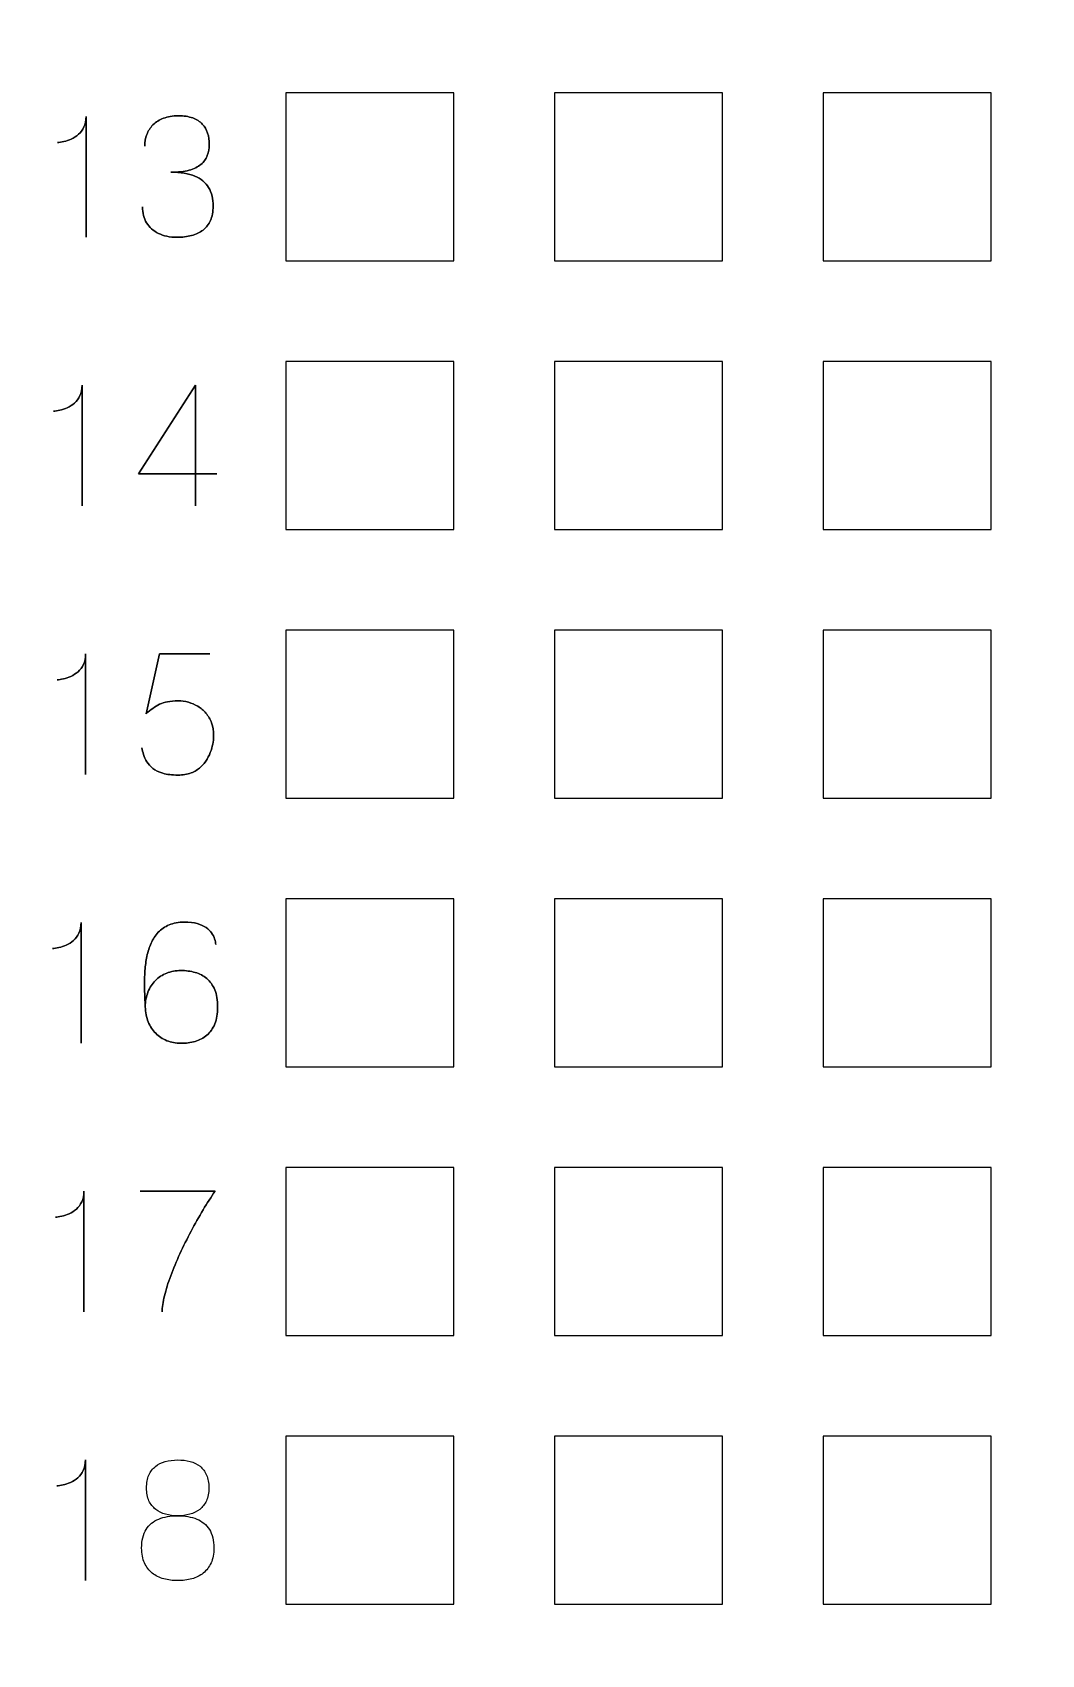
# Model space of a CAD drawing. Extents: x -1020 to 856, y -646 to 1108.
# Drawn here: x 350.84 to 360.38, y 712.58 to 727.91 of the extents above; entities that cross this region are included whole.
import ezdxf

# ---------------------------------------------------------------- set-up
doc = ezdxf.new("R2010")
doc.units = 0
doc.header["$MEASUREMENT"] = 0
doc.layers.add('LAYER_1', color=7, linetype='CONTINUOUS')

msp = doc.modelspace()

# ---------------------------------------------------------------- linework, layer by layer
at = {"layer": 'LAYER_1', "color": 250}
for points, knots in [([(581.5, 670), (581.5, 670), (581.5, 793), (581.5, 793), (581.5, 793), (581.5, 795.761), (579.261, 798), (576.5, 798), (576.5, 798), (576.5, 798), (333.5, 798), (333.5, 798), (333.5, 798), (330.739, 798), (328.5, 795.761), (328.5, 793), (328.5, 793), (328.5, 793), (328.5, 670), (328.5, 670), (328.5, 670), (328.5, 667.239), (330.739, 665), (333.5, 665), (333.5, 665), (333.5, 665), (576.5, 665), (576.5, 665), (576.5, 665), (579.261, 665), (581.5, 667.239), (581.5, 670)], [0, 0, 0, 0, 0.125, 0.125, 0.125, 0.125, 0.25, 0.25, 0.25, 0.25, 0.375, 0.375, 0.375, 0.375, 0.5, 0.5, 0.5, 0.5, 0.625, 0.625, 0.625, 0.625, 0.75, 0.75, 0.75, 0.75, 0.875, 0.875, 0.875, 0.875, 1, 1, 1, 1]), ([(350.5368, 762.11), (350.5368, 762.11), (385.4618, 762.11), (385.4618, 762.11), (385.4618, 762.11), (385.4618, 762.11), (385.4618, 678.29), (385.4618, 678.29), (385.4618, 678.29), (385.4618, 678.29), (350.5368, 678.29), (350.5368, 678.29), (350.5368, 678.29), (350.5368, 678.29), (350.5368, 762.11), (350.5368, 762.11)], [0, 0, 0, 0, 0.25, 0.25, 0.25, 0.25, 0.5, 0.5, 0.5, 0.5, 0.75, 0.75, 0.75, 0.75, 1, 1, 1, 1]), ([(353.2356, 727.3397), (353.2356, 727.3397), (354.8231, 727.3397), (354.8231, 727.3397), (354.8231, 727.3397), (354.8231, 727.3397), (354.8231, 725.7522), (354.8231, 725.7522), (354.8231, 725.7522), (354.8231, 725.7522), (353.2356, 725.7522), (353.2356, 725.7522), (353.2356, 725.7522), (353.2356, 725.7522), (353.2356, 727.3397), (353.2356, 727.3397)], [0, 0, 0, 0, 0.25, 0.25, 0.25, 0.25, 0.5, 0.5, 0.5, 0.5, 0.75, 0.75, 0.75, 0.75, 1, 1, 1, 1]), ([(355.7756, 727.3397), (355.7756, 727.3397), (357.3631, 727.3397), (357.3631, 727.3397), (357.3631, 727.3397), (357.3631, 727.3397), (357.3631, 725.7522), (357.3631, 725.7522), (357.3631, 725.7522), (357.3631, 725.7522), (355.7756, 725.7522), (355.7756, 725.7522), (355.7756, 725.7522), (355.7756, 725.7522), (355.7756, 727.3397), (355.7756, 727.3397)], [0, 0, 0, 0, 0.25, 0.25, 0.25, 0.25, 0.5, 0.5, 0.5, 0.5, 0.75, 0.75, 0.75, 0.75, 1, 1, 1, 1]), ([(358.3156, 727.3397), (358.3156, 727.3397), (359.9031, 727.3397), (359.9031, 727.3397), (359.9031, 727.3397), (359.9031, 727.3397), (359.9031, 725.7522), (359.9031, 725.7522), (359.9031, 725.7522), (359.9031, 725.7522), (358.3156, 725.7522), (358.3156, 725.7522), (358.3156, 725.7522), (358.3156, 725.7522), (358.3156, 727.3397), (358.3156, 727.3397)], [0, 0, 0, 0, 0.25, 0.25, 0.25, 0.25, 0.5, 0.5, 0.5, 0.5, 0.75, 0.75, 0.75, 0.75, 1, 1, 1, 1]), ([(351.3467, 725.9746), (351.3467, 725.9746), (351.3467, 727.1171), (351.3467, 727.1171), (351.3467, 727.1171), (351.3465, 727.0783), (351.3396, 727.045), (351.3264, 727.0173), (351.3264, 727.0173), (351.3134, 726.9893), (351.2963, 726.9663), (351.2751, 726.9478), (351.2751, 726.9478), (351.254, 726.9293), (351.2313, 726.9145), (351.207, 726.9034), (351.207, 726.9034), (351.1827, 726.8926), (351.1593, 726.8844), (351.1366, 726.8794), (351.1366, 726.8794), (351.1136, 726.8741), (351.0941, 726.871), (351.0774, 726.8699), (351.0774, 726.8699), (351.0941, 726.871), (351.1136, 726.8741), (351.1366, 726.8794), (351.1366, 726.8794), (351.1593, 726.8844), (351.1827, 726.8926), (351.207, 726.9034), (351.207, 726.9034), (351.2313, 726.9145), (351.254, 726.9293), (351.2751, 726.9478), (351.2751, 726.9478), (351.2963, 726.9663), (351.3134, 726.9893), (351.3264, 727.0173), (351.3264, 727.0173), (351.3396, 727.045), (351.3465, 727.0783), (351.3467, 727.1171), (351.3467, 727.1171), (351.3467, 727.1171), (351.3467, 725.9746), (351.3467, 725.9746)], [0, 0, 0, 0, 0.0833333, 0.0833333, 0.0833333, 0.0833333, 0.1666667, 0.1666667, 0.1666667, 0.1666667, 0.25, 0.25, 0.25, 0.25, 0.3333333, 0.3333333, 0.3333333, 0.3333333, 0.4166667, 0.4166667, 0.4166667, 0.4166667, 0.5, 0.5, 0.5, 0.5, 0.5833333, 0.5833333, 0.5833333, 0.5833333, 0.6666667, 0.6666667, 0.6666667, 0.6666667, 0.75, 0.75, 0.75, 0.75, 0.8333333, 0.8333333, 0.8333333, 0.8333333, 0.9166667, 0.9166667, 0.9166667, 0.9166667, 1, 1, 1, 1]), ([(351.879, 726.2614), (351.8793, 726.2044), (351.8925, 726.1547), (351.9187, 726.1117), (351.9187, 726.1117), (351.9448, 726.0689), (351.9819, 726.0353), (352.0305, 726.0113), (352.0305, 726.0113), (352.0791, 725.9873), (352.1375, 725.9751), (352.2054, 725.9746), (352.2054, 725.9746), (352.2563, 725.9746), (352.3026, 725.9799), (352.3445, 725.991), (352.3445, 725.991), (352.3863, 726.0021), (352.4222, 726.0192), (352.4526, 726.0427), (352.4526, 726.0427), (352.4828, 726.0662), (352.5061, 726.0966), (352.5227, 726.1336), (352.5227, 726.1336), (352.5391, 726.1708), (352.5473, 726.2155), (352.5475, 726.2678), (352.5475, 726.2678), (352.5478, 726.3375), (352.5335, 726.3964), (352.5053, 726.4442), (352.5053, 726.4442), (352.4771, 726.492), (352.4333, 726.5279), (352.3744, 726.5525), (352.3744, 726.5525), (352.3155, 726.577), (352.24, 726.5894), (352.1483, 726.5894), (352.1483, 726.5894), (352.2167, 726.5892), (352.274, 726.5955), (352.3208, 726.6084), (352.3208, 726.6084), (352.3673, 726.6214), (352.4045, 726.6396), (352.4325, 726.6634), (352.4325, 726.6634), (352.4605, 726.6869), (352.4808, 726.7149), (352.4929, 726.7471), (352.4929, 726.7471), (352.5053, 726.779), (352.5114, 726.8142), (352.5111, 726.8525), (352.5111, 726.8525), (352.5114, 726.8908), (352.5061, 726.9262), (352.4955, 726.9589), (352.4955, 726.9589), (352.4852, 726.9916), (352.4684, 727.0204), (352.4454, 727.045), (352.4454, 727.045), (352.4225, 727.0696), (352.3921, 727.0888), (352.3548, 727.1026), (352.3548, 727.1026), (352.3173, 727.1163), (352.2717, 727.1232), (352.218, 727.1234), (352.218, 727.1234), (352.1647, 727.1232), (352.1179, 727.1152), (352.0783, 727.0999), (352.0783, 727.0999), (352.0385, 727.0846), (352.0057, 727.0637), (351.9793, 727.0371), (351.9793, 727.0371), (351.9532, 727.0104), (351.9337, 726.98), (351.9208, 726.9457), (351.9208, 726.9457), (351.9076, 726.9114), (351.9012, 726.8749), (351.9012, 726.8366), (351.9012, 726.8366), (351.9012, 726.8749), (351.9076, 726.9114), (351.9208, 726.9457), (351.9208, 726.9457), (351.9337, 726.98), (351.9532, 727.0104), (351.9793, 727.0371), (351.9793, 727.0371), (352.0057, 727.0637), (352.0385, 727.0846), (352.0783, 727.0999), (352.0783, 727.0999), (352.1179, 727.1152), (352.1647, 727.1232), (352.218, 727.1234), (352.218, 727.1234), (352.2717, 727.1232), (352.3173, 727.1163), (352.3548, 727.1026), (352.3548, 727.1026), (352.3921, 727.0888), (352.4225, 727.0696), (352.4454, 727.045), (352.4454, 727.045), (352.4684, 727.0204), (352.4852, 726.9916), (352.4955, 726.9589), (352.4955, 726.9589), (352.5061, 726.9262), (352.5114, 726.8908), (352.5111, 726.8525), (352.5111, 726.8525), (352.5114, 726.8142), (352.5053, 726.779), (352.4929, 726.7471), (352.4929, 726.7471), (352.4808, 726.7149), (352.4605, 726.6869), (352.4325, 726.6634), (352.4325, 726.6634), (352.4045, 726.6396), (352.3673, 726.6214), (352.3208, 726.6084), (352.3208, 726.6084), (352.274, 726.5955), (352.2167, 726.5892), (352.1483, 726.5894), (352.1483, 726.5894), (352.24, 726.5894), (352.3155, 726.577), (352.3744, 726.5525), (352.3744, 726.5525), (352.4333, 726.5279), (352.4771, 726.492), (352.5053, 726.4442), (352.5053, 726.4442), (352.5335, 726.3964), (352.5478, 726.3375), (352.5475, 726.2678), (352.5475, 726.2678), (352.5473, 726.2155), (352.5391, 726.1708), (352.5227, 726.1336), (352.5227, 726.1336), (352.5061, 726.0966), (352.4828, 726.0662), (352.4526, 726.0427), (352.4526, 726.0427), (352.4222, 726.0192), (352.3863, 726.0021), (352.3445, 725.991), (352.3445, 725.991), (352.3026, 725.9799), (352.2563, 725.9746), (352.2054, 725.9746), (352.2054, 725.9746), (352.1375, 725.9751), (352.0791, 725.9873), (352.0305, 726.0113), (352.0305, 726.0113), (351.9819, 726.0353), (351.9448, 726.0689), (351.9187, 726.1117), (351.9187, 726.1117), (351.8925, 726.1547), (351.8793, 726.2044), (351.879, 726.2614)], [0, 0, 0, 0, 0.0227273, 0.0227273, 0.0227273, 0.0227273, 0.0454545, 0.0454545, 0.0454545, 0.0454545, 0.0681818, 0.0681818, 0.0681818, 0.0681818, 0.0909091, 0.0909091, 0.0909091, 0.0909091, 0.1136364, 0.1136364, 0.1136364, 0.1136364, 0.1363636, 0.1363636, 0.1363636, 0.1363636, 0.1590909, 0.1590909, 0.1590909, 0.1590909, 0.1818182, 0.1818182, 0.1818182, 0.1818182, 0.2045455, 0.2045455, 0.2045455, 0.2045455, 0.2272727, 0.2272727, 0.2272727, 0.2272727, 0.25, 0.25, 0.25, 0.25, 0.2727273, 0.2727273, 0.2727273, 0.2727273, 0.2954545, 0.2954545, 0.2954545, 0.2954545, 0.3181818, 0.3181818, 0.3181818, 0.3181818, 0.3409091, 0.3409091, 0.3409091, 0.3409091, 0.3636364, 0.3636364, 0.3636364, 0.3636364, 0.3863636, 0.3863636, 0.3863636, 0.3863636, 0.4090909, 0.4090909, 0.4090909, 0.4090909, 0.4318182, 0.4318182, 0.4318182, 0.4318182, 0.4545455, 0.4545455, 0.4545455, 0.4545455, 0.4772727, 0.4772727, 0.4772727, 0.4772727, 0.5, 0.5, 0.5, 0.5, 0.5227273, 0.5227273, 0.5227273, 0.5227273, 0.5454545, 0.5454545, 0.5454545, 0.5454545, 0.5681818, 0.5681818, 0.5681818, 0.5681818, 0.5909091, 0.5909091, 0.5909091, 0.5909091, 0.6136364, 0.6136364, 0.6136364, 0.6136364, 0.6363636, 0.6363636, 0.6363636, 0.6363636, 0.6590909, 0.6590909, 0.6590909, 0.6590909, 0.6818182, 0.6818182, 0.6818182, 0.6818182, 0.7045455, 0.7045455, 0.7045455, 0.7045455, 0.7272727, 0.7272727, 0.7272727, 0.7272727, 0.75, 0.75, 0.75, 0.75, 0.7727273, 0.7727273, 0.7727273, 0.7727273, 0.7954545, 0.7954545, 0.7954545, 0.7954545, 0.8181818, 0.8181818, 0.8181818, 0.8181818, 0.8409091, 0.8409091, 0.8409091, 0.8409091, 0.8636364, 0.8636364, 0.8636364, 0.8636364, 0.8863636, 0.8863636, 0.8863636, 0.8863636, 0.9090909, 0.9090909, 0.9090909, 0.9090909, 0.9318182, 0.9318182, 0.9318182, 0.9318182, 0.9545455, 0.9545455, 0.9545455, 0.9545455, 0.9772727, 0.9772727, 0.9772727, 0.9772727, 1, 1, 1, 1]), ([(353.2356, 724.7997), (353.2356, 724.7997), (354.8231, 724.7997), (354.8231, 724.7997), (354.8231, 724.7997), (354.8231, 724.7997), (354.8231, 723.2122), (354.8231, 723.2122), (354.8231, 723.2122), (354.8231, 723.2122), (353.2356, 723.2122), (353.2356, 723.2122), (353.2356, 723.2122), (353.2356, 723.2122), (353.2356, 724.7997), (353.2356, 724.7997)], [0, 0, 0, 0, 0.25, 0.25, 0.25, 0.25, 0.5, 0.5, 0.5, 0.5, 0.75, 0.75, 0.75, 0.75, 1, 1, 1, 1]), ([(355.7756, 724.7997), (355.7756, 724.7997), (357.3631, 724.7997), (357.3631, 724.7997), (357.3631, 724.7997), (357.3631, 724.7997), (357.3631, 723.2122), (357.3631, 723.2122), (357.3631, 723.2122), (357.3631, 723.2122), (355.7756, 723.2122), (355.7756, 723.2122), (355.7756, 723.2122), (355.7756, 723.2122), (355.7756, 724.7997), (355.7756, 724.7997)], [0, 0, 0, 0, 0.25, 0.25, 0.25, 0.25, 0.5, 0.5, 0.5, 0.5, 0.75, 0.75, 0.75, 0.75, 1, 1, 1, 1]), ([(358.3156, 724.7997), (358.3156, 724.7997), (359.9031, 724.7997), (359.9031, 724.7997), (359.9031, 724.7997), (359.9031, 724.7997), (359.9031, 723.2122), (359.9031, 723.2122), (359.9031, 723.2122), (359.9031, 723.2122), (358.3156, 723.2122), (358.3156, 723.2122), (358.3156, 723.2122), (358.3156, 723.2122), (358.3156, 724.7997), (358.3156, 724.7997)], [0, 0, 0, 0, 0.25, 0.25, 0.25, 0.25, 0.5, 0.5, 0.5, 0.5, 0.75, 0.75, 0.75, 0.75, 1, 1, 1, 1]), ([(351.3087, 723.4346), (351.3087, 723.4346), (351.3087, 724.5771), (351.3087, 724.5771), (351.3087, 724.5771), (351.3085, 724.5383), (351.3016, 724.505), (351.2884, 724.4773), (351.2884, 724.4773), (351.2754, 724.4493), (351.2583, 724.4263), (351.2371, 724.4078), (351.2371, 724.4078), (351.216, 724.3893), (351.1933, 724.3745), (351.169, 724.3634), (351.169, 724.3634), (351.1447, 724.3526), (351.1213, 724.3444), (351.0986, 724.3394), (351.0986, 724.3394), (351.0756, 724.3341), (351.0561, 724.331), (351.0394, 724.3299), (351.0394, 724.3299), (351.0561, 724.331), (351.0756, 724.3341), (351.0986, 724.3394), (351.0986, 724.3394), (351.1213, 724.3444), (351.1447, 724.3526), (351.169, 724.3634), (351.169, 724.3634), (351.1933, 724.3745), (351.216, 724.3893), (351.2371, 724.4078), (351.2371, 724.4078), (351.2583, 724.4263), (351.2754, 724.4493), (351.2884, 724.4773), (351.2884, 724.4773), (351.3016, 724.505), (351.3085, 724.5383), (351.3087, 724.5771), (351.3087, 724.5771), (351.3087, 724.5771), (351.3087, 723.4346), (351.3087, 723.4346)], [0, 0, 0, 0, 0.0833333, 0.0833333, 0.0833333, 0.0833333, 0.1666667, 0.1666667, 0.1666667, 0.1666667, 0.25, 0.25, 0.25, 0.25, 0.3333333, 0.3333333, 0.3333333, 0.3333333, 0.4166667, 0.4166667, 0.4166667, 0.4166667, 0.5, 0.5, 0.5, 0.5, 0.5833333, 0.5833333, 0.5833333, 0.5833333, 0.6666667, 0.6666667, 0.6666667, 0.6666667, 0.75, 0.75, 0.75, 0.75, 0.8333333, 0.8333333, 0.8333333, 0.8333333, 0.9166667, 0.9166667, 0.9166667, 0.9166667, 1, 1, 1, 1]), ([(352.3797, 723.4346), (352.3797, 723.4346), (352.3797, 724.5771), (352.3797, 724.5771), (352.3797, 724.5771), (352.3797, 724.5771), (351.841, 723.7388), (351.841, 723.7388), (351.841, 723.7388), (351.841, 723.7388), (352.5824, 723.7388), (352.5824, 723.7388), (352.5824, 723.7388), (352.5824, 723.7388), (351.841, 723.7388), (351.841, 723.7388), (351.841, 723.7388), (351.841, 723.7388), (352.3797, 724.5771), (352.3797, 724.5771), (352.3797, 724.5771), (352.3797, 724.5771), (352.3797, 723.4346), (352.3797, 723.4346)], [0, 0, 0, 0, 0.1666667, 0.1666667, 0.1666667, 0.1666667, 0.3333333, 0.3333333, 0.3333333, 0.3333333, 0.5, 0.5, 0.5, 0.5, 0.6666667, 0.6666667, 0.6666667, 0.6666667, 0.8333333, 0.8333333, 0.8333333, 0.8333333, 1, 1, 1, 1]), ([(353.2356, 722.2597), (353.2356, 722.2597), (354.8231, 722.2597), (354.8231, 722.2597), (354.8231, 722.2597), (354.8231, 722.2597), (354.8231, 720.6722), (354.8231, 720.6722), (354.8231, 720.6722), (354.8231, 720.6722), (353.2356, 720.6722), (353.2356, 720.6722), (353.2356, 720.6722), (353.2356, 720.6722), (353.2356, 722.2597), (353.2356, 722.2597)], [0, 0, 0, 0, 0.25, 0.25, 0.25, 0.25, 0.5, 0.5, 0.5, 0.5, 0.75, 0.75, 0.75, 0.75, 1, 1, 1, 1]), ([(355.7756, 722.2597), (355.7756, 722.2597), (357.3631, 722.2597), (357.3631, 722.2597), (357.3631, 722.2597), (357.3631, 722.2597), (357.3631, 720.6722), (357.3631, 720.6722), (357.3631, 720.6722), (357.3631, 720.6722), (355.7756, 720.6722), (355.7756, 720.6722), (355.7756, 720.6722), (355.7756, 720.6722), (355.7756, 722.2597), (355.7756, 722.2597)], [0, 0, 0, 0, 0.25, 0.25, 0.25, 0.25, 0.5, 0.5, 0.5, 0.5, 0.75, 0.75, 0.75, 0.75, 1, 1, 1, 1]), ([(358.3156, 722.2597), (358.3156, 722.2597), (359.9031, 722.2597), (359.9031, 722.2597), (359.9031, 722.2597), (359.9031, 722.2597), (359.9031, 720.6722), (359.9031, 720.6722), (359.9031, 720.6722), (359.9031, 720.6722), (358.3156, 720.6722), (358.3156, 720.6722), (358.3156, 720.6722), (358.3156, 720.6722), (358.3156, 722.2597), (358.3156, 722.2597)], [0, 0, 0, 0, 0.25, 0.25, 0.25, 0.25, 0.5, 0.5, 0.5, 0.5, 0.75, 0.75, 0.75, 0.75, 1, 1, 1, 1]), ([(351.3422, 720.8946), (351.3422, 720.8946), (351.3422, 722.0371), (351.3422, 722.0371), (351.3422, 722.0371), (351.342, 721.9983), (351.3351, 721.965), (351.3219, 721.9373), (351.3219, 721.9373), (351.3089, 721.9093), (351.2918, 721.8863), (351.2706, 721.8678), (351.2706, 721.8678), (351.2495, 721.8493), (351.2268, 721.8345), (351.2025, 721.8234), (351.2025, 721.8234), (351.1782, 721.8126), (351.1548, 721.8044), (351.1321, 721.7994), (351.1321, 721.7994), (351.1091, 721.7941), (351.0896, 721.791), (351.0729, 721.7899), (351.0729, 721.7899), (351.0896, 721.791), (351.1091, 721.7941), (351.1321, 721.7994), (351.1321, 721.7994), (351.1548, 721.8044), (351.1782, 721.8126), (351.2025, 721.8234), (351.2025, 721.8234), (351.2268, 721.8345), (351.2495, 721.8493), (351.2706, 721.8678), (351.2706, 721.8678), (351.2918, 721.8863), (351.3089, 721.9093), (351.3219, 721.9373), (351.3219, 721.9373), (351.3351, 721.965), (351.342, 721.9983), (351.3422, 722.0371), (351.3422, 722.0371), (351.3422, 722.0371), (351.3422, 720.8946), (351.3422, 720.8946)], [0, 0, 0, 0, 0.0833333, 0.0833333, 0.0833333, 0.0833333, 0.1666667, 0.1666667, 0.1666667, 0.1666667, 0.25, 0.25, 0.25, 0.25, 0.3333333, 0.3333333, 0.3333333, 0.3333333, 0.4166667, 0.4166667, 0.4166667, 0.4166667, 0.5, 0.5, 0.5, 0.5, 0.5833333, 0.5833333, 0.5833333, 0.5833333, 0.6666667, 0.6666667, 0.6666667, 0.6666667, 0.75, 0.75, 0.75, 0.75, 0.8333333, 0.8333333, 0.8333333, 0.8333333, 0.9166667, 0.9166667, 0.9166667, 0.9166667, 1, 1, 1, 1]), ([(352.5161, 722.0371), (352.5161, 722.0371), (352.0408, 722.0371), (352.0408, 722.0371), (352.0408, 722.0371), (352.0408, 722.0371), (351.9142, 721.4698), (351.9142, 721.4698), (351.9142, 721.4698), (351.9363, 721.4888), (351.9575, 721.506), (351.9777, 721.521), (351.9777, 721.521), (351.9978, 721.5361), (352.0189, 721.5488), (352.0413, 721.5593), (352.0413, 721.5593), (352.0635, 721.5699), (352.0889, 721.5778), (352.1174, 721.5834), (352.1174, 721.5834), (352.1457, 721.5889), (352.1795, 721.5918), (352.2183, 721.5918), (352.2183, 721.5918), (352.25, 721.5918), (352.2817, 721.5876), (352.3134, 721.5789), (352.3134, 721.5789), (352.3451, 721.5704), (352.3752, 721.5575), (352.4037, 721.5403), (352.4037, 721.5403), (352.4325, 721.5229), (352.4578, 721.5012), (352.4799, 721.4751), (352.4799, 721.4751), (352.5024, 721.4489), (352.5201, 721.4183), (352.5327, 721.3832), (352.5327, 721.3832), (352.5457, 721.3481), (352.5523, 721.3082), (352.5525, 721.2638), (352.5525, 721.2638), (352.5528, 721.2474), (352.551, 721.2268), (352.5473, 721.2025), (352.5473, 721.2025), (352.5438, 721.1782), (352.5375, 721.1518), (352.5285, 721.1238), (352.5285, 721.1238), (352.5195, 721.0958), (352.5069, 721.0681), (352.4907, 721.0406), (352.4907, 721.0406), (352.4747, 721.0132), (352.4541, 720.9881), (352.4293, 720.9654), (352.4293, 720.9654), (352.4045, 720.9427), (352.3744, 720.9244), (352.3393, 720.9107), (352.3393, 720.9107), (352.3039, 720.8972), (352.2624, 720.8901), (352.2151, 720.8898), (352.2151, 720.8898), (352.1586, 720.8901), (352.1111, 720.8962), (352.0725, 720.9075), (352.0725, 720.9075), (352.034, 720.9192), (352.0025, 720.9342), (351.9782, 720.9532), (351.9782, 720.9532), (351.9538, 720.9722), (351.9348, 720.9931), (351.921, 721.0158), (351.921, 721.0158), (351.9073, 721.0385), (351.897, 721.0612), (351.8901, 721.084), (351.8901, 721.084), (351.8833, 721.1067), (351.878, 721.1275), (351.8745, 721.1466), (351.8745, 721.1466), (351.878, 721.1275), (351.8833, 721.1067), (351.8901, 721.084), (351.8901, 721.084), (351.897, 721.0612), (351.9073, 721.0385), (351.921, 721.0158), (351.921, 721.0158), (351.9348, 720.9931), (351.9538, 720.9722), (351.9782, 720.9532), (351.9782, 720.9532), (352.0025, 720.9342), (352.034, 720.9192), (352.0725, 720.9075), (352.0725, 720.9075), (352.1111, 720.8962), (352.1586, 720.8901), (352.2151, 720.8898), (352.2151, 720.8898), (352.2624, 720.8901), (352.3039, 720.8972), (352.3393, 720.9107), (352.3393, 720.9107), (352.3744, 720.9244), (352.4045, 720.9427), (352.4293, 720.9654), (352.4293, 720.9654), (352.4541, 720.9881), (352.4747, 721.0132), (352.4907, 721.0406), (352.4907, 721.0406), (352.5069, 721.0681), (352.5195, 721.0958), (352.5285, 721.1238), (352.5285, 721.1238), (352.5375, 721.1518), (352.5438, 721.1782), (352.5473, 721.2025), (352.5473, 721.2025), (352.551, 721.2268), (352.5528, 721.2474), (352.5525, 721.2638), (352.5525, 721.2638), (352.5523, 721.3082), (352.5457, 721.3481), (352.5327, 721.3832), (352.5327, 721.3832), (352.5201, 721.4183), (352.5024, 721.4489), (352.4799, 721.4751), (352.4799, 721.4751), (352.4578, 721.5012), (352.4325, 721.5229), (352.4037, 721.5403), (352.4037, 721.5403), (352.3752, 721.5575), (352.3451, 721.5704), (352.3134, 721.5789), (352.3134, 721.5789), (352.2817, 721.5876), (352.25, 721.5918), (352.2183, 721.5918), (352.2183, 721.5918), (352.1795, 721.5918), (352.1457, 721.5889), (352.1174, 721.5834), (352.1174, 721.5834), (352.0889, 721.5778), (352.0635, 721.5699), (352.0413, 721.5593), (352.0413, 721.5593), (352.0189, 721.5488), (351.9978, 721.5361), (351.9777, 721.521), (351.9777, 721.521), (351.9575, 721.506), (351.9363, 721.4888), (351.9142, 721.4698), (351.9142, 721.4698), (351.9142, 721.4698), (352.0408, 722.0371), (352.0408, 722.0371), (352.0408, 722.0371), (352.0408, 722.0371), (352.5161, 722.0371), (352.5161, 722.0371)], [0, 0, 0, 0, 0.0227273, 0.0227273, 0.0227273, 0.0227273, 0.0454545, 0.0454545, 0.0454545, 0.0454545, 0.0681818, 0.0681818, 0.0681818, 0.0681818, 0.0909091, 0.0909091, 0.0909091, 0.0909091, 0.1136364, 0.1136364, 0.1136364, 0.1136364, 0.1363636, 0.1363636, 0.1363636, 0.1363636, 0.1590909, 0.1590909, 0.1590909, 0.1590909, 0.1818182, 0.1818182, 0.1818182, 0.1818182, 0.2045455, 0.2045455, 0.2045455, 0.2045455, 0.2272727, 0.2272727, 0.2272727, 0.2272727, 0.25, 0.25, 0.25, 0.25, 0.2727273, 0.2727273, 0.2727273, 0.2727273, 0.2954545, 0.2954545, 0.2954545, 0.2954545, 0.3181818, 0.3181818, 0.3181818, 0.3181818, 0.3409091, 0.3409091, 0.3409091, 0.3409091, 0.3636364, 0.3636364, 0.3636364, 0.3636364, 0.3863636, 0.3863636, 0.3863636, 0.3863636, 0.4090909, 0.4090909, 0.4090909, 0.4090909, 0.4318182, 0.4318182, 0.4318182, 0.4318182, 0.4545455, 0.4545455, 0.4545455, 0.4545455, 0.4772727, 0.4772727, 0.4772727, 0.4772727, 0.5, 0.5, 0.5, 0.5, 0.5227273, 0.5227273, 0.5227273, 0.5227273, 0.5454545, 0.5454545, 0.5454545, 0.5454545, 0.5681818, 0.5681818, 0.5681818, 0.5681818, 0.5909091, 0.5909091, 0.5909091, 0.5909091, 0.6136364, 0.6136364, 0.6136364, 0.6136364, 0.6363636, 0.6363636, 0.6363636, 0.6363636, 0.6590909, 0.6590909, 0.6590909, 0.6590909, 0.6818182, 0.6818182, 0.6818182, 0.6818182, 0.7045455, 0.7045455, 0.7045455, 0.7045455, 0.7272727, 0.7272727, 0.7272727, 0.7272727, 0.75, 0.75, 0.75, 0.75, 0.7727273, 0.7727273, 0.7727273, 0.7727273, 0.7954545, 0.7954545, 0.7954545, 0.7954545, 0.8181818, 0.8181818, 0.8181818, 0.8181818, 0.8409091, 0.8409091, 0.8409091, 0.8409091, 0.8636364, 0.8636364, 0.8636364, 0.8636364, 0.8863636, 0.8863636, 0.8863636, 0.8863636, 0.9090909, 0.9090909, 0.9090909, 0.9090909, 0.9318182, 0.9318182, 0.9318182, 0.9318182, 0.9545455, 0.9545455, 0.9545455, 0.9545455, 0.9772727, 0.9772727, 0.9772727, 0.9772727, 1, 1, 1, 1]), ([(353.2356, 719.7197), (353.2356, 719.7197), (354.8231, 719.7197), (354.8231, 719.7197), (354.8231, 719.7197), (354.8231, 719.7197), (354.8231, 718.1322), (354.8231, 718.1322), (354.8231, 718.1322), (354.8231, 718.1322), (353.2356, 718.1322), (353.2356, 718.1322), (353.2356, 718.1322), (353.2356, 718.1322), (353.2356, 719.7197), (353.2356, 719.7197)], [0, 0, 0, 0, 0.25, 0.25, 0.25, 0.25, 0.5, 0.5, 0.5, 0.5, 0.75, 0.75, 0.75, 0.75, 1, 1, 1, 1]), ([(355.7756, 719.7197), (355.7756, 719.7197), (357.3631, 719.7197), (357.3631, 719.7197), (357.3631, 719.7197), (357.3631, 719.7197), (357.3631, 718.1322), (357.3631, 718.1322), (357.3631, 718.1322), (357.3631, 718.1322), (355.7756, 718.1322), (355.7756, 718.1322), (355.7756, 718.1322), (355.7756, 718.1322), (355.7756, 719.7197), (355.7756, 719.7197)], [0, 0, 0, 0, 0.25, 0.25, 0.25, 0.25, 0.5, 0.5, 0.5, 0.5, 0.75, 0.75, 0.75, 0.75, 1, 1, 1, 1]), ([(358.3156, 719.7197), (358.3156, 719.7197), (359.9031, 719.7197), (359.9031, 719.7197), (359.9031, 719.7197), (359.9031, 719.7197), (359.9031, 718.1322), (359.9031, 718.1322), (359.9031, 718.1322), (359.9031, 718.1322), (358.3156, 718.1322), (358.3156, 718.1322), (358.3156, 718.1322), (358.3156, 718.1322), (358.3156, 719.7197), (358.3156, 719.7197)], [0, 0, 0, 0, 0.25, 0.25, 0.25, 0.25, 0.5, 0.5, 0.5, 0.5, 0.75, 0.75, 0.75, 0.75, 1, 1, 1, 1]), ([(351.2994, 718.3546), (351.2994, 718.3546), (351.2994, 719.4971), (351.2994, 719.4971), (351.2994, 719.4971), (351.2992, 719.4583), (351.2923, 719.425), (351.2791, 719.3973), (351.2791, 719.3973), (351.2661, 719.3693), (351.249, 719.3463), (351.2278, 719.3278), (351.2278, 719.3278), (351.2067, 719.3093), (351.184, 719.2945), (351.1597, 719.2834), (351.1597, 719.2834), (351.1354, 719.2726), (351.112, 719.2644), (351.0893, 719.2594), (351.0893, 719.2594), (351.0663, 719.2541), (351.0468, 719.251), (351.0301, 719.2499), (351.0301, 719.2499), (351.0468, 719.251), (351.0663, 719.2541), (351.0893, 719.2594), (351.0893, 719.2594), (351.112, 719.2644), (351.1354, 719.2726), (351.1597, 719.2834), (351.1597, 719.2834), (351.184, 719.2945), (351.2067, 719.3093), (351.2278, 719.3278), (351.2278, 719.3278), (351.249, 719.3463), (351.2661, 719.3693), (351.2791, 719.3973), (351.2791, 719.3973), (351.2923, 719.425), (351.2992, 719.4583), (351.2994, 719.4971), (351.2994, 719.4971), (351.2994, 719.4971), (351.2994, 718.3546), (351.2994, 718.3546)], [0, 0, 0, 0, 0.0833333, 0.0833333, 0.0833333, 0.0833333, 0.1666667, 0.1666667, 0.1666667, 0.1666667, 0.25, 0.25, 0.25, 0.25, 0.3333333, 0.3333333, 0.3333333, 0.3333333, 0.4166667, 0.4166667, 0.4166667, 0.4166667, 0.5, 0.5, 0.5, 0.5, 0.5833333, 0.5833333, 0.5833333, 0.5833333, 0.6666667, 0.6666667, 0.6666667, 0.6666667, 0.75, 0.75, 0.75, 0.75, 0.8333333, 0.8333333, 0.8333333, 0.8333333, 0.9166667, 0.9166667, 0.9166667, 0.9166667, 1, 1, 1, 1]), ([(351.9062, 718.6985), (351.9065, 718.7502), (351.9149, 718.797), (351.9317, 718.8392), (351.9317, 718.8392), (351.9484, 718.8812), (351.9719, 718.9174), (352.0022, 718.9478), (352.0022, 718.9478), (352.0324, 718.9779), (352.068, 719.0011), (352.1087, 719.0175), (352.1087, 719.0175), (352.1493, 719.0339), (352.194, 719.0421), (352.242, 719.0423), (352.242, 719.0423), (352.2904, 719.0426), (352.3355, 719.0365), (352.3775, 719.0244), (352.3775, 719.0244), (352.4195, 719.0125), (352.4561, 718.9929), (352.4881, 718.966), (352.4881, 718.966), (352.52, 718.9393), (352.5451, 718.9039), (352.5631, 718.8598), (352.5631, 718.8598), (352.5811, 718.8157), (352.5903, 718.7621), (352.5906, 718.6985), (352.5906, 718.6985), (352.5903, 718.6348), (352.5811, 718.5812), (352.5631, 718.5371), (352.5631, 718.5371), (352.5451, 718.493), (352.52, 718.4576), (352.4881, 718.4309), (352.4881, 718.4309), (352.4561, 718.404), (352.4195, 718.3844), (352.3775, 718.3726), (352.3775, 718.3726), (352.3355, 718.3604), (352.2904, 718.3543), (352.242, 718.3546), (352.242, 718.3546), (352.194, 718.3549), (352.1499, 718.3631), (352.1095, 718.3794), (352.1095, 718.3794), (352.0693, 718.3958), (352.0345, 718.419), (352.0046, 718.4494), (352.0046, 718.4494), (351.9748, 718.4795), (351.9513, 718.5157), (351.9344, 718.558), (351.9344, 718.558), (351.9173, 718.5999), (351.9081, 718.6467), (351.9062, 718.6985), (351.9062, 718.6985), (351.9052, 718.7246), (351.9038, 718.7558), (351.902, 718.7919), (351.902, 718.7919), (351.9001, 718.8284), (351.8991, 718.868), (351.8988, 718.9105), (351.8988, 718.9105), (351.8986, 718.9533), (351.8999, 718.9974), (351.9033, 719.0426), (351.9033, 719.0426), (351.9065, 719.088), (351.9128, 719.1326), (351.922, 719.1767), (351.922, 719.1767), (351.9312, 719.2206), (351.9444, 719.262), (351.9618, 719.3009), (351.9618, 719.3009), (351.9793, 719.3397), (352.0017, 719.374), (352.0294, 719.4039), (352.0294, 719.4039), (352.0574, 719.4337), (352.0915, 719.4572), (352.1319, 719.4744), (352.1319, 719.4744), (352.1723, 719.4913), (352.2201, 719.5), (352.2753, 719.5003), (352.2753, 719.5003), (352.3234, 719.5), (352.3641, 719.4952), (352.3979, 719.486), (352.3979, 719.486), (352.4317, 719.4768), (352.4593, 719.4643), (352.4815, 719.449), (352.4815, 719.449), (352.5034, 719.4334), (352.5208, 719.4165), (352.5335, 719.3978), (352.5335, 719.3978), (352.5462, 719.3793), (352.5557, 719.3606), (352.5615, 719.3418), (352.5615, 719.3418), (352.5676, 719.3231), (352.5715, 719.3056), (352.5731, 719.2895), (352.5731, 719.2895), (352.5715, 719.3056), (352.5676, 719.3231), (352.5615, 719.3418), (352.5615, 719.3418), (352.5557, 719.3606), (352.5462, 719.3793), (352.5335, 719.3978), (352.5335, 719.3978), (352.5208, 719.4165), (352.5034, 719.4334), (352.4815, 719.449), (352.4815, 719.449), (352.4593, 719.4643), (352.4317, 719.4768), (352.3979, 719.486), (352.3979, 719.486), (352.3641, 719.4952), (352.3234, 719.5), (352.2753, 719.5003), (352.2753, 719.5003), (352.2201, 719.5), (352.1723, 719.4913), (352.1319, 719.4744), (352.1319, 719.4744), (352.0915, 719.4572), (352.0574, 719.4337), (352.0294, 719.4039), (352.0294, 719.4039), (352.0017, 719.374), (351.9793, 719.3397), (351.9618, 719.3009), (351.9618, 719.3009), (351.9444, 719.262), (351.9312, 719.2206), (351.922, 719.1767), (351.922, 719.1767), (351.9128, 719.1326), (351.9065, 719.088), (351.9033, 719.0426), (351.9033, 719.0426), (351.8999, 718.9974), (351.8986, 718.9533), (351.8988, 718.9105), (351.8988, 718.9105), (351.8991, 718.868), (351.9001, 718.8284), (351.902, 718.7919), (351.902, 718.7919), (351.9038, 718.7558), (351.9052, 718.7246), (351.9062, 718.6985), (351.9062, 718.6985), (351.9081, 718.6467), (351.9173, 718.5999), (351.9344, 718.558), (351.9344, 718.558), (351.9513, 718.5157), (351.9748, 718.4795), (352.0046, 718.4494), (352.0046, 718.4494), (352.0345, 718.419), (352.0693, 718.3958), (352.1095, 718.3794), (352.1095, 718.3794), (352.1499, 718.3631), (352.194, 718.3549), (352.242, 718.3546), (352.242, 718.3546), (352.2904, 718.3543), (352.3355, 718.3604), (352.3775, 718.3726), (352.3775, 718.3726), (352.4195, 718.3844), (352.4561, 718.404), (352.4881, 718.4309), (352.4881, 718.4309), (352.52, 718.4576), (352.5451, 718.493), (352.5631, 718.5371), (352.5631, 718.5371), (352.5811, 718.5812), (352.5903, 718.6348), (352.5906, 718.6985), (352.5906, 718.6985), (352.5903, 718.7621), (352.5811, 718.8157), (352.5631, 718.8598), (352.5631, 718.8598), (352.5451, 718.9039), (352.52, 718.9393), (352.4881, 718.966), (352.4881, 718.966), (352.4561, 718.9929), (352.4195, 719.0125), (352.3775, 719.0244), (352.3775, 719.0244), (352.3355, 719.0365), (352.2904, 719.0426), (352.242, 719.0423), (352.242, 719.0423), (352.194, 719.0421), (352.1493, 719.0339), (352.1087, 719.0175), (352.1087, 719.0175), (352.068, 719.0011), (352.0324, 718.9779), (352.0022, 718.9478), (352.0022, 718.9478), (351.9719, 718.9174), (351.9484, 718.8812), (351.9317, 718.8392), (351.9317, 718.8392), (351.9149, 718.797), (351.9065, 718.7502), (351.9062, 718.6985)], [0, 0, 0, 0, 0.0172414, 0.0172414, 0.0172414, 0.0172414, 0.0344828, 0.0344828, 0.0344828, 0.0344828, 0.0517241, 0.0517241, 0.0517241, 0.0517241, 0.0689655, 0.0689655, 0.0689655, 0.0689655, 0.0862069, 0.0862069, 0.0862069, 0.0862069, 0.1034483, 0.1034483, 0.1034483, 0.1034483, 0.1206897, 0.1206897, 0.1206897, 0.1206897, 0.137931, 0.137931, 0.137931, 0.137931, 0.1551724, 0.1551724, 0.1551724, 0.1551724, 0.1724138, 0.1724138, 0.1724138, 0.1724138, 0.1896552, 0.1896552, 0.1896552, 0.1896552, 0.2068966, 0.2068966, 0.2068966, 0.2068966, 0.2241379, 0.2241379, 0.2241379, 0.2241379, 0.2413793, 0.2413793, 0.2413793, 0.2413793, 0.2586207, 0.2586207, 0.2586207, 0.2586207, 0.2758621, 0.2758621, 0.2758621, 0.2758621, 0.2931034, 0.2931034, 0.2931034, 0.2931034, 0.3103448, 0.3103448, 0.3103448, 0.3103448, 0.3275862, 0.3275862, 0.3275862, 0.3275862, 0.3448276, 0.3448276, 0.3448276, 0.3448276, 0.362069, 0.362069, 0.362069, 0.362069, 0.3793103, 0.3793103, 0.3793103, 0.3793103, 0.3965517, 0.3965517, 0.3965517, 0.3965517, 0.4137931, 0.4137931, 0.4137931, 0.4137931, 0.4310345, 0.4310345, 0.4310345, 0.4310345, 0.4482759, 0.4482759, 0.4482759, 0.4482759, 0.4655172, 0.4655172, 0.4655172, 0.4655172, 0.4827586, 0.4827586, 0.4827586, 0.4827586, 0.5, 0.5, 0.5, 0.5, 0.5172414, 0.5172414, 0.5172414, 0.5172414, 0.5344828, 0.5344828, 0.5344828, 0.5344828, 0.5517241, 0.5517241, 0.5517241, 0.5517241, 0.5689655, 0.5689655, 0.5689655, 0.5689655, 0.5862069, 0.5862069, 0.5862069, 0.5862069, 0.6034483, 0.6034483, 0.6034483, 0.6034483, 0.6206897, 0.6206897, 0.6206897, 0.6206897, 0.637931, 0.637931, 0.637931, 0.637931, 0.6551724, 0.6551724, 0.6551724, 0.6551724, 0.6724138, 0.6724138, 0.6724138, 0.6724138, 0.6896552, 0.6896552, 0.6896552, 0.6896552, 0.7068966, 0.7068966, 0.7068966, 0.7068966, 0.7241379, 0.7241379, 0.7241379, 0.7241379, 0.7413793, 0.7413793, 0.7413793, 0.7413793, 0.7586207, 0.7586207, 0.7586207, 0.7586207, 0.7758621, 0.7758621, 0.7758621, 0.7758621, 0.7931034, 0.7931034, 0.7931034, 0.7931034, 0.8103448, 0.8103448, 0.8103448, 0.8103448, 0.8275862, 0.8275862, 0.8275862, 0.8275862, 0.8448276, 0.8448276, 0.8448276, 0.8448276, 0.862069, 0.862069, 0.862069, 0.862069, 0.8793103, 0.8793103, 0.8793103, 0.8793103, 0.8965517, 0.8965517, 0.8965517, 0.8965517, 0.9137931, 0.9137931, 0.9137931, 0.9137931, 0.9310345, 0.9310345, 0.9310345, 0.9310345, 0.9482759, 0.9482759, 0.9482759, 0.9482759, 0.9655172, 0.9655172, 0.9655172, 0.9655172, 0.9827586, 0.9827586, 0.9827586, 0.9827586, 1, 1, 1, 1]), ([(353.2356, 717.1797), (353.2356, 717.1797), (354.8231, 717.1797), (354.8231, 717.1797), (354.8231, 717.1797), (354.8231, 717.1797), (354.8231, 715.5922), (354.8231, 715.5922), (354.8231, 715.5922), (354.8231, 715.5922), (353.2356, 715.5922), (353.2356, 715.5922), (353.2356, 715.5922), (353.2356, 715.5922), (353.2356, 717.1797), (353.2356, 717.1797)], [0, 0, 0, 0, 0.25, 0.25, 0.25, 0.25, 0.5, 0.5, 0.5, 0.5, 0.75, 0.75, 0.75, 0.75, 1, 1, 1, 1]), ([(355.7756, 717.1797), (355.7756, 717.1797), (357.3631, 717.1797), (357.3631, 717.1797), (357.3631, 717.1797), (357.3631, 717.1797), (357.3631, 715.5922), (357.3631, 715.5922), (357.3631, 715.5922), (357.3631, 715.5922), (355.7756, 715.5922), (355.7756, 715.5922), (355.7756, 715.5922), (355.7756, 715.5922), (355.7756, 717.1797), (355.7756, 717.1797)], [0, 0, 0, 0, 0.25, 0.25, 0.25, 0.25, 0.5, 0.5, 0.5, 0.5, 0.75, 0.75, 0.75, 0.75, 1, 1, 1, 1]), ([(358.3156, 717.1797), (358.3156, 717.1797), (359.9031, 717.1797), (359.9031, 717.1797), (359.9031, 717.1797), (359.9031, 717.1797), (359.9031, 715.5922), (359.9031, 715.5922), (359.9031, 715.5922), (359.9031, 715.5922), (358.3156, 715.5922), (358.3156, 715.5922), (358.3156, 715.5922), (358.3156, 715.5922), (358.3156, 717.1797), (358.3156, 717.1797)], [0, 0, 0, 0, 0.25, 0.25, 0.25, 0.25, 0.5, 0.5, 0.5, 0.5, 0.75, 0.75, 0.75, 0.75, 1, 1, 1, 1]), ([(351.3263, 715.8146), (351.3263, 715.8146), (351.3263, 716.9571), (351.3263, 716.9571), (351.3263, 716.9571), (351.3261, 716.9183), (351.3192, 716.885), (351.306, 716.8573), (351.306, 716.8573), (351.293, 716.8293), (351.2759, 716.8063), (351.2547, 716.7878), (351.2547, 716.7878), (351.2336, 716.7693), (351.2109, 716.7545), (351.1866, 716.7434), (351.1866, 716.7434), (351.1623, 716.7326), (351.1389, 716.7244), (351.1162, 716.7194), (351.1162, 716.7194), (351.0932, 716.7141), (351.0737, 716.711), (351.057, 716.7099), (351.057, 716.7099), (351.0737, 716.711), (351.0932, 716.7141), (351.1162, 716.7194), (351.1162, 716.7194), (351.1389, 716.7244), (351.1623, 716.7326), (351.1866, 716.7434), (351.1866, 716.7434), (351.2109, 716.7545), (351.2336, 716.7693), (351.2547, 716.7878), (351.2547, 716.7878), (351.2759, 716.8063), (351.293, 716.8293), (351.306, 716.8573), (351.306, 716.8573), (351.3192, 716.885), (351.3261, 716.9183), (351.3263, 716.9571), (351.3263, 716.9571), (351.3263, 716.9571), (351.3263, 715.8146), (351.3263, 715.8146)], [0, 0, 0, 0, 0.0833333, 0.0833333, 0.0833333, 0.0833333, 0.1666667, 0.1666667, 0.1666667, 0.1666667, 0.25, 0.25, 0.25, 0.25, 0.3333333, 0.3333333, 0.3333333, 0.3333333, 0.4166667, 0.4166667, 0.4166667, 0.4166667, 0.5, 0.5, 0.5, 0.5, 0.5833333, 0.5833333, 0.5833333, 0.5833333, 0.6666667, 0.6666667, 0.6666667, 0.6666667, 0.75, 0.75, 0.75, 0.75, 0.8333333, 0.8333333, 0.8333333, 0.8333333, 0.9166667, 0.9166667, 0.9166667, 0.9166667, 1, 1, 1, 1]), ([(352.0645, 715.8146), (352.0653, 715.8587), (352.073, 715.9097), (352.0875, 715.9678), (352.0875, 715.9678), (352.102, 716.0261), (352.1218, 716.089), (352.1469, 716.1563), (352.1469, 716.1563), (352.172, 716.2237), (352.2011, 716.2929), (352.2338, 716.3645), (352.2338, 716.3645), (352.2663, 716.436), (352.3014, 716.5068), (352.3387, 716.5773), (352.3387, 716.5773), (352.3759, 716.6478), (352.4139, 716.7154), (352.4528, 716.7801), (352.4528, 716.7801), (352.4915, 716.8446), (352.5295, 716.9035), (352.5668, 716.9571), (352.5668, 716.9571), (352.5668, 716.9571), (351.8586, 716.9571), (351.8586, 716.9571), (351.8586, 716.9571), (351.8586, 716.9571), (352.5668, 716.9571), (352.5668, 716.9571), (352.5668, 716.9571), (352.5295, 716.9035), (352.4915, 716.8446), (352.4528, 716.7801), (352.4528, 716.7801), (352.4139, 716.7154), (352.3759, 716.6478), (352.3387, 716.5773), (352.3387, 716.5773), (352.3014, 716.5068), (352.2663, 716.436), (352.2338, 716.3645), (352.2338, 716.3645), (352.2011, 716.2929), (352.172, 716.2237), (352.1469, 716.1563), (352.1469, 716.1563), (352.1218, 716.089), (352.102, 716.0261), (352.0875, 715.9678), (352.0875, 715.9678), (352.073, 715.9097), (352.0653, 715.8587), (352.0645, 715.8146)], [0, 0, 0, 0, 0.0714286, 0.0714286, 0.0714286, 0.0714286, 0.1428571, 0.1428571, 0.1428571, 0.1428571, 0.2142857, 0.2142857, 0.2142857, 0.2142857, 0.2857143, 0.2857143, 0.2857143, 0.2857143, 0.3571429, 0.3571429, 0.3571429, 0.3571429, 0.4285714, 0.4285714, 0.4285714, 0.4285714, 0.5, 0.5, 0.5, 0.5, 0.5714286, 0.5714286, 0.5714286, 0.5714286, 0.6428571, 0.6428571, 0.6428571, 0.6428571, 0.7142857, 0.7142857, 0.7142857, 0.7142857, 0.7857143, 0.7857143, 0.7857143, 0.7857143, 0.8571429, 0.8571429, 0.8571429, 0.8571429, 0.9285714, 0.9285714, 0.9285714, 0.9285714, 1, 1, 1, 1]), ([(353.2356, 714.6397), (353.2356, 714.6397), (354.8231, 714.6397), (354.8231, 714.6397), (354.8231, 714.6397), (354.8231, 714.6397), (354.8231, 713.0522), (354.8231, 713.0522), (354.8231, 713.0522), (354.8231, 713.0522), (353.2356, 713.0522), (353.2356, 713.0522), (353.2356, 713.0522), (353.2356, 713.0522), (353.2356, 714.6397), (353.2356, 714.6397)], [0, 0, 0, 0, 0.25, 0.25, 0.25, 0.25, 0.5, 0.5, 0.5, 0.5, 0.75, 0.75, 0.75, 0.75, 1, 1, 1, 1]), ([(355.7756, 714.6397), (355.7756, 714.6397), (357.3631, 714.6397), (357.3631, 714.6397), (357.3631, 714.6397), (357.3631, 714.6397), (357.3631, 713.0522), (357.3631, 713.0522), (357.3631, 713.0522), (357.3631, 713.0522), (355.7756, 713.0522), (355.7756, 713.0522), (355.7756, 713.0522), (355.7756, 713.0522), (355.7756, 714.6397), (355.7756, 714.6397)], [0, 0, 0, 0, 0.25, 0.25, 0.25, 0.25, 0.5, 0.5, 0.5, 0.5, 0.75, 0.75, 0.75, 0.75, 1, 1, 1, 1]), ([(358.3156, 714.6397), (358.3156, 714.6397), (359.9031, 714.6397), (359.9031, 714.6397), (359.9031, 714.6397), (359.9031, 714.6397), (359.9031, 713.0522), (359.9031, 713.0522), (359.9031, 713.0522), (359.9031, 713.0522), (358.3156, 713.0522), (358.3156, 713.0522), (358.3156, 713.0522), (358.3156, 713.0522), (358.3156, 714.6397), (358.3156, 714.6397)], [0, 0, 0, 0, 0.25, 0.25, 0.25, 0.25, 0.5, 0.5, 0.5, 0.5, 0.75, 0.75, 0.75, 0.75, 1, 1, 1, 1]), ([(351.3398, 713.2746), (351.3398, 713.2746), (351.3398, 714.4171), (351.3398, 714.4171), (351.3398, 714.4171), (351.3396, 714.3783), (351.3327, 714.345), (351.3195, 714.3173), (351.3195, 714.3173), (351.3065, 714.2893), (351.2894, 714.2663), (351.2682, 714.2478), (351.2682, 714.2478), (351.2471, 714.2293), (351.2244, 714.2145), (351.2001, 714.2034), (351.2001, 714.2034), (351.1758, 714.1926), (351.1524, 714.1844), (351.1297, 714.1794), (351.1297, 714.1794), (351.1067, 714.1741), (351.0872, 714.171), (351.0705, 714.1699), (351.0705, 714.1699), (351.0872, 714.171), (351.1067, 714.1741), (351.1297, 714.1794), (351.1297, 714.1794), (351.1524, 714.1844), (351.1758, 714.1926), (351.2001, 714.2034), (351.2001, 714.2034), (351.2244, 714.2145), (351.2471, 714.2293), (351.2682, 714.2478), (351.2682, 714.2478), (351.2894, 714.2663), (351.3065, 714.2893), (351.3195, 714.3173), (351.3195, 714.3173), (351.3327, 714.345), (351.3396, 714.3783), (351.3398, 714.4171), (351.3398, 714.4171), (351.3398, 714.4171), (351.3398, 713.2746), (351.3398, 713.2746)], [0, 0, 0, 0, 0.0833333, 0.0833333, 0.0833333, 0.0833333, 0.1666667, 0.1666667, 0.1666667, 0.1666667, 0.25, 0.25, 0.25, 0.25, 0.3333333, 0.3333333, 0.3333333, 0.3333333, 0.4166667, 0.4166667, 0.4166667, 0.4166667, 0.5, 0.5, 0.5, 0.5, 0.5833333, 0.5833333, 0.5833333, 0.5833333, 0.6666667, 0.6666667, 0.6666667, 0.6666667, 0.75, 0.75, 0.75, 0.75, 0.8333333, 0.8333333, 0.8333333, 0.8333333, 0.9166667, 0.9166667, 0.9166667, 0.9166667, 1, 1, 1, 1]), ([(352.2127, 713.8878), (352.2534, 713.8878), (352.2914, 713.8926), (352.3271, 713.9021), (352.3271, 713.9021), (352.3625, 713.9119), (352.3936, 713.9272), (352.4208, 713.9481), (352.4208, 713.9481), (352.4478, 713.9689), (352.4689, 713.9961), (352.4841, 714.0297), (352.4841, 714.0297), (352.4994, 714.0629), (352.5071, 714.1033), (352.5074, 714.1509), (352.5074, 714.1509), (352.5071, 714.1984), (352.4997, 714.2391), (352.4852, 714.2729), (352.4852, 714.2729), (352.4708, 714.3067), (352.4502, 714.3344), (352.4237, 714.3558), (352.4237, 714.3558), (352.3973, 714.377), (352.3662, 714.3925), (352.3303, 714.4023), (352.3303, 714.4023), (352.2946, 714.4121), (352.2552, 714.4163), (352.2127, 714.4155), (352.2127, 714.4155), (352.1702, 714.415), (352.1309, 714.4094), (352.0952, 714.3997), (352.0952, 714.3997), (352.0593, 714.3896), (352.0281, 714.3743), (352.0017, 714.3534), (352.0017, 714.3534), (351.9753, 714.3326), (351.9548, 714.3054), (351.9403, 714.2721), (351.9403, 714.2721), (351.9257, 714.2386), (351.9184, 714.1984), (351.9181, 714.1509), (351.9181, 714.1509), (351.9184, 714.1033), (351.926, 714.0629), (351.9413, 714.0297), (351.9413, 714.0297), (351.9566, 713.9961), (351.9777, 713.9689), (352.0049, 713.9481), (352.0049, 713.9481), (352.0318, 713.9272), (352.063, 713.9119), (352.0984, 713.9021), (352.0984, 713.9021), (352.134, 713.8926), (352.1721, 713.8878), (352.2127, 713.8878)], [0, 0, 0, 0, 0.0625, 0.0625, 0.0625, 0.0625, 0.125, 0.125, 0.125, 0.125, 0.1875, 0.1875, 0.1875, 0.1875, 0.25, 0.25, 0.25, 0.25, 0.3125, 0.3125, 0.3125, 0.3125, 0.375, 0.375, 0.375, 0.375, 0.4375, 0.4375, 0.4375, 0.4375, 0.5, 0.5, 0.5, 0.5, 0.5625, 0.5625, 0.5625, 0.5625, 0.625, 0.625, 0.625, 0.625, 0.6875, 0.6875, 0.6875, 0.6875, 0.75, 0.75, 0.75, 0.75, 0.8125, 0.8125, 0.8125, 0.8125, 0.875, 0.875, 0.875, 0.875, 0.9375, 0.9375, 0.9375, 0.9375, 1, 1, 1, 1]), ([(352.2127, 713.8878), (352.2534, 713.8878), (352.2914, 713.8926), (352.3271, 713.9021), (352.3271, 713.9021), (352.3625, 713.9119), (352.3936, 713.9272), (352.4208, 713.9481), (352.4208, 713.9481), (352.4478, 713.9689), (352.4689, 713.9961), (352.4841, 714.0297), (352.4841, 714.0297), (352.4994, 714.0629), (352.5071, 714.1033), (352.5074, 714.1509), (352.5074, 714.1509), (352.5071, 714.1984), (352.4997, 714.2391), (352.4852, 714.2729), (352.4852, 714.2729), (352.4708, 714.3067), (352.4502, 714.3344), (352.4237, 714.3558), (352.4237, 714.3558), (352.3973, 714.377), (352.3662, 714.3925), (352.3303, 714.4023), (352.3303, 714.4023), (352.2946, 714.4121), (352.2552, 714.4163), (352.2127, 714.4155), (352.2127, 714.4155), (352.1702, 714.415), (352.1309, 714.4094), (352.0952, 714.3997), (352.0952, 714.3997), (352.0593, 714.3896), (352.0281, 714.3743), (352.0017, 714.3534), (352.0017, 714.3534), (351.9753, 714.3326), (351.9548, 714.3054), (351.9403, 714.2721), (351.9403, 714.2721), (351.9257, 714.2386), (351.9184, 714.1984), (351.9181, 714.1509), (351.9181, 714.1509), (351.9184, 714.1033), (351.926, 714.0629), (351.9413, 714.0297), (351.9413, 714.0297), (351.9566, 713.9961), (351.9777, 713.9689), (352.0049, 713.9481), (352.0049, 713.9481), (352.0318, 713.9272), (352.063, 713.9119), (352.0984, 713.9021), (352.0984, 713.9021), (352.134, 713.8926), (352.1721, 713.8878), (352.2127, 713.8878)], [0, 0, 0, 0, 0.0625, 0.0625, 0.0625, 0.0625, 0.125, 0.125, 0.125, 0.125, 0.1875, 0.1875, 0.1875, 0.1875, 0.25, 0.25, 0.25, 0.25, 0.3125, 0.3125, 0.3125, 0.3125, 0.375, 0.375, 0.375, 0.375, 0.4375, 0.4375, 0.4375, 0.4375, 0.5, 0.5, 0.5, 0.5, 0.5625, 0.5625, 0.5625, 0.5625, 0.625, 0.625, 0.625, 0.625, 0.6875, 0.6875, 0.6875, 0.6875, 0.75, 0.75, 0.75, 0.75, 0.8125, 0.8125, 0.8125, 0.8125, 0.875, 0.875, 0.875, 0.875, 0.9375, 0.9375, 0.9375, 0.9375, 1, 1, 1, 1]), ([(352.2127, 713.2746), (352.2603, 713.2746), (352.3046, 713.2801), (352.3458, 713.2918), (352.3458, 713.2918), (352.387, 713.3034), (352.4232, 713.3216), (352.4546, 713.3464), (352.4546, 713.3464), (352.4857, 713.371), (352.5103, 713.4027), (352.528, 713.4418), (352.528, 713.4418), (352.5457, 713.4806), (352.5546, 713.5273), (352.5549, 713.582), (352.5549, 713.582), (352.5544, 713.6546), (352.5401, 713.7135), (352.5119, 713.7584), (352.5119, 713.7584), (352.4836, 713.8036), (352.4441, 713.8363), (352.3931, 713.8572), (352.3931, 713.8572), (352.3419, 713.8778), (352.2819, 713.8881), (352.2127, 713.8878), (352.2127, 713.8878), (352.1438, 713.8881), (352.0836, 713.8778), (352.0329, 713.8572), (352.0329, 713.8572), (351.9819, 713.8363), (351.9427, 713.8036), (351.9147, 713.7584), (351.9147, 713.7584), (351.8867, 713.7135), (351.8724, 713.6546), (351.8721, 713.582), (351.8721, 713.582), (351.8724, 713.5273), (351.8814, 713.4806), (351.8991, 713.4418), (351.8991, 713.4418), (351.9168, 713.4027), (351.9411, 713.371), (351.9724, 713.3464), (351.9724, 713.3464), (352.0036, 713.3216), (352.0395, 713.3034), (352.0807, 713.2918), (352.0807, 713.2918), (352.1216, 713.2801), (352.1657, 713.2746), (352.2127, 713.2746)], [0, 0, 0, 0, 0.0714286, 0.0714286, 0.0714286, 0.0714286, 0.1428571, 0.1428571, 0.1428571, 0.1428571, 0.2142857, 0.2142857, 0.2142857, 0.2142857, 0.2857143, 0.2857143, 0.2857143, 0.2857143, 0.3571429, 0.3571429, 0.3571429, 0.3571429, 0.4285714, 0.4285714, 0.4285714, 0.4285714, 0.5, 0.5, 0.5, 0.5, 0.5714286, 0.5714286, 0.5714286, 0.5714286, 0.6428571, 0.6428571, 0.6428571, 0.6428571, 0.7142857, 0.7142857, 0.7142857, 0.7142857, 0.7857143, 0.7857143, 0.7857143, 0.7857143, 0.8571429, 0.8571429, 0.8571429, 0.8571429, 0.9285714, 0.9285714, 0.9285714, 0.9285714, 1, 1, 1, 1]), ([(352.2127, 713.2746), (352.2603, 713.2746), (352.3046, 713.2801), (352.3458, 713.2918), (352.3458, 713.2918), (352.387, 713.3034), (352.4232, 713.3216), (352.4546, 713.3464), (352.4546, 713.3464), (352.4857, 713.371), (352.5103, 713.4027), (352.528, 713.4418), (352.528, 713.4418), (352.5457, 713.4806), (352.5546, 713.5273), (352.5549, 713.582), (352.5549, 713.582), (352.5544, 713.6546), (352.5401, 713.7135), (352.5119, 713.7584), (352.5119, 713.7584), (352.4836, 713.8036), (352.4441, 713.8363), (352.3931, 713.8572), (352.3931, 713.8572), (352.3419, 713.8778), (352.2819, 713.8881), (352.2127, 713.8878), (352.2127, 713.8878), (352.1438, 713.8881), (352.0836, 713.8778), (352.0329, 713.8572), (352.0329, 713.8572), (351.9819, 713.8363), (351.9427, 713.8036), (351.9147, 713.7584), (351.9147, 713.7584), (351.8867, 713.7135), (351.8724, 713.6546), (351.8721, 713.582), (351.8721, 713.582), (351.8724, 713.5273), (351.8814, 713.4806), (351.8991, 713.4418), (351.8991, 713.4418), (351.9168, 713.4027), (351.9411, 713.371), (351.9724, 713.3464), (351.9724, 713.3464), (352.0036, 713.3216), (352.0395, 713.3034), (352.0807, 713.2918), (352.0807, 713.2918), (352.1216, 713.2801), (352.1657, 713.2746), (352.2127, 713.2746)], [0, 0, 0, 0, 0.0714286, 0.0714286, 0.0714286, 0.0714286, 0.1428571, 0.1428571, 0.1428571, 0.1428571, 0.2142857, 0.2142857, 0.2142857, 0.2142857, 0.2857143, 0.2857143, 0.2857143, 0.2857143, 0.3571429, 0.3571429, 0.3571429, 0.3571429, 0.4285714, 0.4285714, 0.4285714, 0.4285714, 0.5, 0.5, 0.5, 0.5, 0.5714286, 0.5714286, 0.5714286, 0.5714286, 0.6428571, 0.6428571, 0.6428571, 0.6428571, 0.7142857, 0.7142857, 0.7142857, 0.7142857, 0.7857143, 0.7857143, 0.7857143, 0.7857143, 0.8571429, 0.8571429, 0.8571429, 0.8571429, 0.9285714, 0.9285714, 0.9285714, 0.9285714, 1, 1, 1, 1])]:
    msp.add_open_spline(points, degree=3, knots=knots, dxfattribs=at)

doc.saveas('drawing.dxf')
